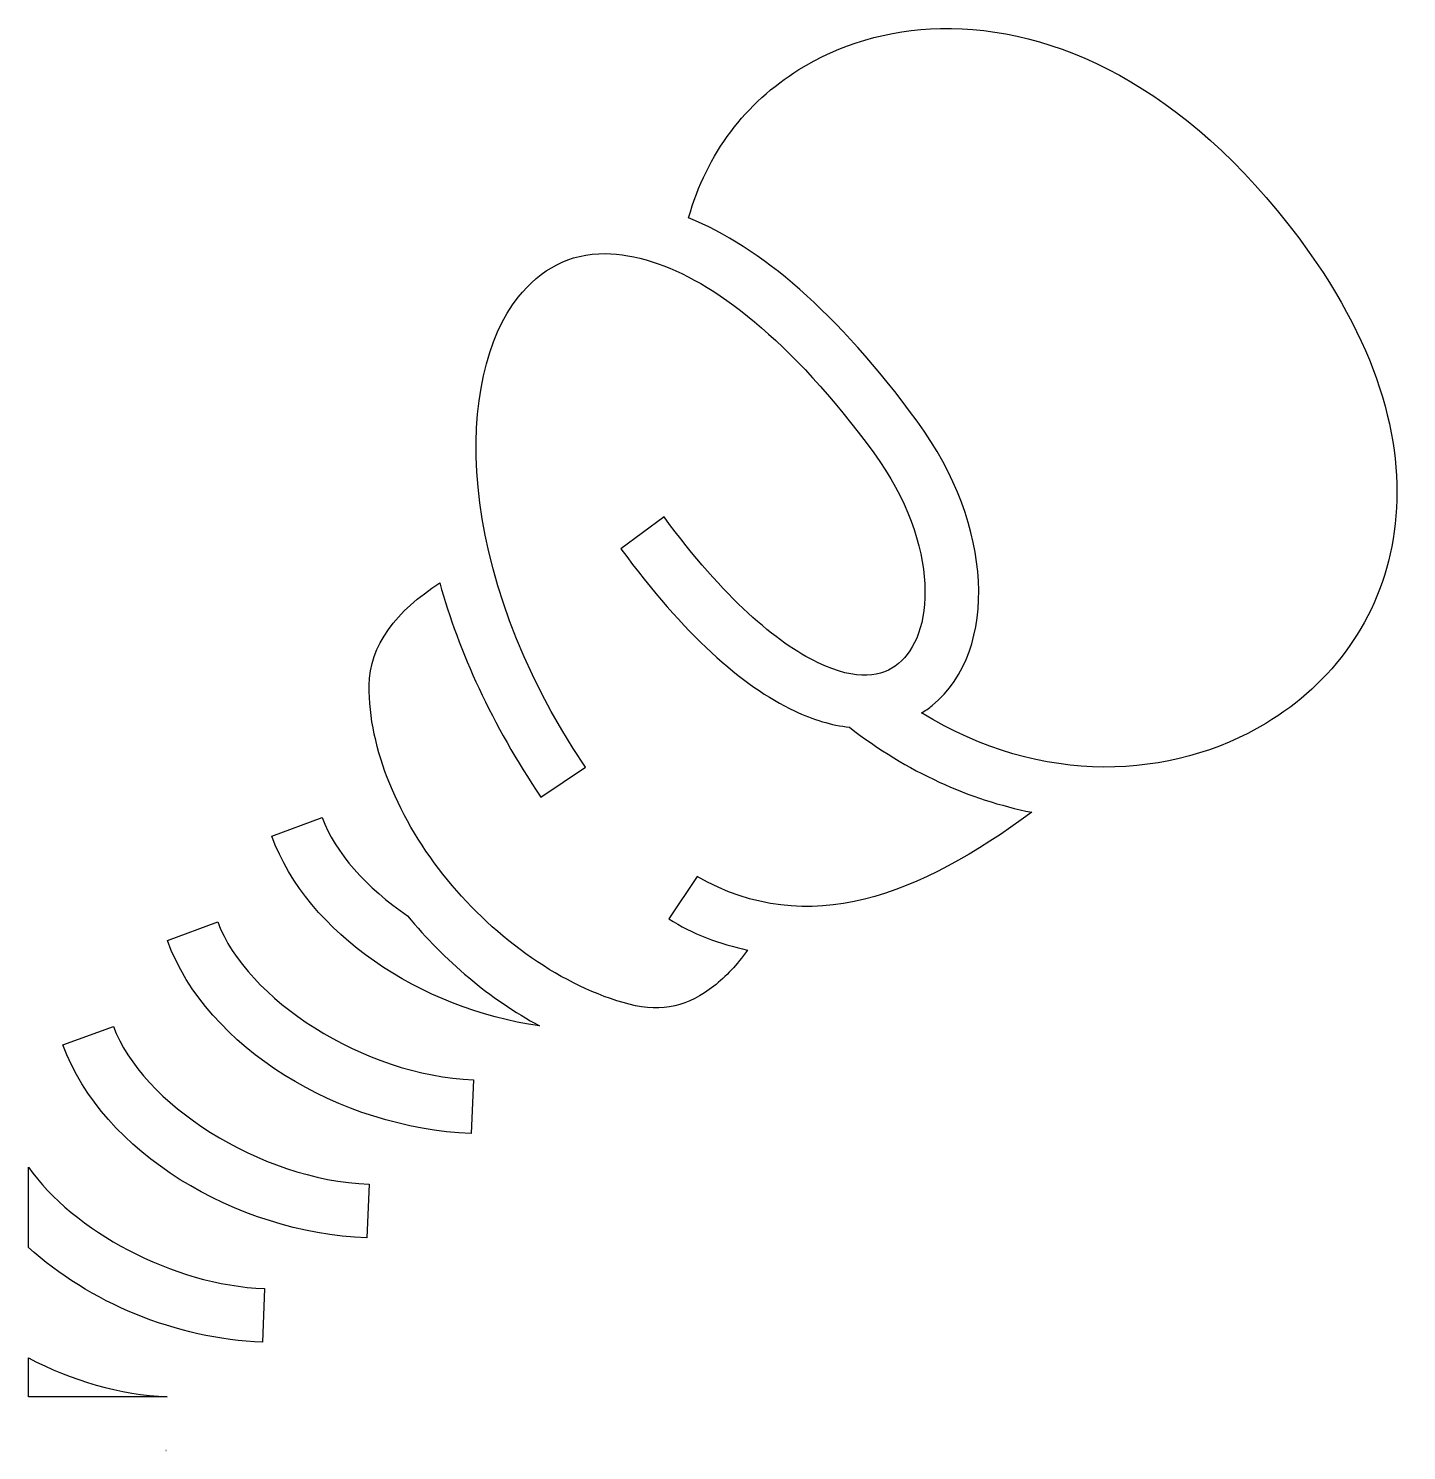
# Model space of a CAD drawing. Header units: centimetres. Extents: x -9.9 to 10.3, y -10.8 to 10.1.
import ezdxf

# ---------------------------------------------------------------- set-up
doc = ezdxf.new("R2010")
doc.units = ezdxf.units.CM
doc.header["$MEASUREMENT"] = 0
doc.layers.add('Layer 1', color=7, linetype='Continuous')

msp = doc.modelspace()

# ---------------------------------------------------------------- linework, layer by layer
at = {"layer": 'Layer 1'}
for points, knots in [([(3.61831, 10.06549), (3.56446, 10.06616), (3.51087, 10.06591), (3.45765, 10.06473), (3.45765, 10.06473), (2.68294, 10.04744), (1.97081, 9.83049), (1.37793, 9.46101), (1.37793, 9.46101), (0.6044, 8.97895), (0.02434, 8.23409), (-0.23963, 7.2854), (-0.23963, 7.2854), (0.81065, 6.86035), (1.94088, 5.90368), (3.11517, 4.2997), (3.11517, 4.2997), (3.68781, 3.51757), (3.97679, 2.692), (4.01453, 1.95212), (4.01453, 1.95212), (4.05227, 1.21224), (3.83869, 0.53388), (3.33773, 0.12844), (3.33773, 0.12844), (3.28755, 0.08771), (3.23454, 0.05085), (3.17947, 0.01741), (3.17947, 0.01741), (4.94749, -1.06993), (6.86023, -0.96131), (8.23372, -0.13701), (8.23372, -0.13701), (9.20687, 0.44702), (9.90627, 1.39002), (10.10336, 2.57131), (10.10336, 2.57131), (10.30041, 3.75256), (9.99836, 5.19268), (8.87231, 6.77714), (8.87231, 6.77714), (7.22194, 9.09933), (5.28706, 10.0433), (3.61831, 10.06548), (3.61831, 10.06548), (3.61831, 10.06548), (3.61831, 10.06549), (3.61831, 10.06549)], [0, 0, 0, 0, 0.07692308, 0.07692308, 0.07692308, 0.07692308, 0.15384615, 0.15384615, 0.15384615, 0.15384615, 0.23076923, 0.23076923, 0.23076923, 0.23076923, 0.30769231, 0.30769231, 0.30769231, 0.30769231, 0.38461538, 0.38461538, 0.38461538, 0.38461538, 0.46153846, 0.46153846, 0.46153846, 0.46153846, 0.53846154, 0.53846154, 0.53846154, 0.53846154, 0.61538462, 0.61538462, 0.61538462, 0.61538462, 0.69230769, 0.69230769, 0.69230769, 0.69230769, 0.76923077, 0.76923077, 0.76923077, 0.76923077, 0.84615385, 0.84615385, 0.84615385, 0.84615385, 1, 1, 1, 1]), ([(-1.45973, 6.75995), (-1.99539, 6.76543), (-2.40876, 6.53321), (-2.74024, 6.12026), (-2.74024, 6.12026), (-3.66266, 4.97118), (-3.71896, 2.13842), (-1.75562, -0.77787), (-1.75562, -0.77787), (-1.75562, -0.77787), (-2.40935, -1.21802), (-2.40935, -1.21802), (-2.40935, -1.21802), (-3.12755, -0.15117), (-3.61451, 0.91745), (-3.89282, 1.92548), (-3.89282, 1.92548), (-4.52745, 1.5162), (-4.92383, 1.01056), (-4.9296, 0.41865), (-4.9296, 0.41865), (-4.93867, -0.50453), (-4.49548, -1.55582), (-3.78103, -2.43216), (-3.78103, -2.43216), (-3.06658, -3.30849), (-2.08934, -4.00178), (-1.11062, -4.26027), (-1.11062, -4.26027), (-0.61671, -4.39078), (-0.23816, -4.27925), (0.13072, -3.99364), (0.13072, -3.99364), (0.30635, -3.85769), (0.47333, -3.67704), (0.62674, -3.46485), (0.62674, -3.46485), (0.21973, -3.37292), (-0.1936, -3.23056), (-0.5298, -3.00425), (-0.5298, -3.00425), (-0.5298, -3.00425), (-0.11381, -2.38607), (-0.11381, -2.38607), (-0.11381, -2.38607), (1.52458, -3.31764), (3.16112, -2.6497), (4.79699, -1.44024), (4.79699, -1.44024), (3.88945, -1.25976), (2.97352, -0.85423), (2.12029, -0.19194), (2.12029, -0.19194), (1.86155, -0.16314), (1.58961, -0.08471), (1.31446, 0.04622), (1.31446, 0.04622), (0.54068, 0.41435), (-0.3088, 1.16801), (-1.23502, 2.42837), (-1.23502, 2.42837), (-1.23502, 2.42837), (-0.59997, 2.895), (-0.59997, 2.895), (-0.59997, 2.895), (0.27746, 1.70101), (1.05985, 1.04003), (1.65306, 0.7578), (1.65306, 0.7578), (2.24624, 0.47553), (2.59931, 0.54443), (2.84199, 0.74081), (2.84199, 0.74081), (3.08462, 0.93731), (3.25629, 1.34908), (3.22757, 1.9119), (3.22757, 1.9119), (3.19881, 2.47467), (2.96967, 3.16429), (2.4793, 3.834), (2.4793, 3.834), (1.2544, 5.50706), (0.11469, 6.36155), (-0.77227, 6.64053), (-0.77227, 6.64053), (-1.02178, 6.71896), (-1.25012, 6.75763), (-1.45969, 6.75987), (-1.45969, 6.75987), (-1.45969, 6.75987), (-1.45973, 6.75995), (-1.45973, 6.75995)], [0, 0, 0, 0, 0.04166667, 0.04166667, 0.04166667, 0.04166667, 0.08333333, 0.08333333, 0.08333333, 0.08333333, 0.125, 0.125, 0.125, 0.125, 0.16666667, 0.16666667, 0.16666667, 0.16666667, 0.20833333, 0.20833333, 0.20833333, 0.20833333, 0.25, 0.25, 0.25, 0.25, 0.29166667, 0.29166667, 0.29166667, 0.29166667, 0.33333333, 0.33333333, 0.33333333, 0.33333333, 0.375, 0.375, 0.375, 0.375, 0.41666667, 0.41666667, 0.41666667, 0.41666667, 0.45833333, 0.45833333, 0.45833333, 0.45833333, 0.5, 0.5, 0.5, 0.5, 0.54166667, 0.54166667, 0.54166667, 0.54166667, 0.58333333, 0.58333333, 0.58333333, 0.58333333, 0.625, 0.625, 0.625, 0.625, 0.66666667, 0.66666667, 0.66666667, 0.66666667, 0.70833333, 0.70833333, 0.70833333, 0.70833333, 0.75, 0.75, 0.75, 0.75, 0.79166667, 0.79166667, 0.79166667, 0.79166667, 0.83333333, 0.83333333, 0.83333333, 0.83333333, 0.875, 0.875, 0.875, 0.875, 0.91666667, 0.91666667, 0.91666667, 0.91666667, 1, 1, 1, 1]), ([(-5.61973, -1.51948), (-5.61973, -1.51948), (-6.35969, -1.79054), (-6.35969, -1.79054), (-6.35969, -1.79054), (-5.83428, -3.22509), (-4.17653, -4.32804), (-2.42786, -4.57637), (-2.42786, -4.57637), (-3.16095, -4.1821), (-3.82459, -3.61671), (-4.36447, -2.9626), (-4.36447, -2.9626), (-4.96705, -2.54843), (-5.43149, -2.03339), (-5.61973, -1.51953), (-5.61973, -1.51953), (-5.61973, -1.51953), (-5.61973, -1.51948), (-5.61973, -1.51948)], [0, 0, 0, 0, 0.16666667, 0.16666667, 0.16666667, 0.16666667, 0.33333333, 0.33333333, 0.33333333, 0.33333333, 0.5, 0.5, 0.5, 0.5, 0.66666667, 0.66666667, 0.66666667, 0.66666667, 1, 1, 1, 1]), ([(-7.15198, -3.0517), (-7.15198, -3.0517), (-7.89203, -3.32284), (-7.89203, -3.32284), (-7.89203, -3.32284), (-7.31365, -4.90169), (-5.36364, -6.07919), (-3.43053, -6.15737), (-3.43053, -6.15737), (-3.43053, -6.15737), (-3.39874, -5.37001), (-3.39874, -5.37001), (-3.39874, -5.37001), (-5.01293, -5.30473), (-6.74068, -4.17463), (-7.15198, -3.0517)], [0, 0, 0, 0, 0.2, 0.2, 0.2, 0.2, 0.4, 0.4, 0.4, 0.4, 0.6, 0.6, 0.6, 0.6, 1, 1, 1, 1]), ([(-8.68437, -4.5845), (-8.68437, -4.5845), (-9.42442, -4.85547), (-9.42442, -4.85547), (-9.42442, -4.85547), (-8.84617, -6.43424), (-6.89616, -7.61157), (-4.96305, -7.68971), (-4.96305, -7.68971), (-4.96305, -7.68971), (-4.93126, -6.90231), (-4.93126, -6.90231), (-4.93126, -6.90231), (-6.54545, -6.83708), (-8.27324, -5.70697), (-8.68438, -4.58442), (-8.68438, -4.58442), (-8.68438, -4.58442), (-8.68437, -4.5845), (-8.68437, -4.5845)], [0, 0, 0, 0, 0.16666667, 0.16666667, 0.16666667, 0.16666667, 0.33333333, 0.33333333, 0.33333333, 0.33333333, 0.5, 0.5, 0.5, 0.5, 0.66666667, 0.66666667, 0.66666667, 0.66666667, 1, 1, 1, 1]), ([(-9.93153, -6.65103), (-9.93153, -6.65103), (-9.93153, -7.83072), (-9.93153, -7.83072), (-9.93153, -7.83072), (-9.03959, -8.63571), (-7.76873, -9.17057), (-6.49552, -9.22209), (-6.49552, -9.22209), (-6.49552, -9.22209), (-6.4636, -8.43469), (-6.4636, -8.43469), (-6.4636, -8.43469), (-7.82166, -8.37975), (-9.27452, -7.58231), (-9.93149, -6.65098), (-9.93149, -6.65098), (-9.93149, -6.65098), (-9.93153, -6.65103), (-9.93153, -6.65103)], [0, 0, 0, 0, 0.16666667, 0.16666667, 0.16666667, 0.16666667, 0.33333333, 0.33333333, 0.33333333, 0.33333333, 0.5, 0.5, 0.5, 0.5, 0.66666667, 0.66666667, 0.66666667, 0.66666667, 1, 1, 1, 1]), ([(-9.93153, -9.45174), (-9.93153, -9.45174), (-9.93153, -10.02295), (-9.93153, -10.02295), (-9.93153, -10.02295), (-9.93153, -10.02295), (-7.89384, -10.02295), (-7.89384, -10.02295), (-7.89384, -10.02295), (-8.58442, -9.99187), (-9.30023, -9.78107), (-9.93152, -9.45178), (-9.93152, -9.45178), (-9.93152, -9.45178), (-9.93153, -9.45174), (-9.93153, -9.45174)], [0, 0, 0, 0, 0.2, 0.2, 0.2, 0.2, 0.4, 0.4, 0.4, 0.4, 0.6, 0.6, 0.6, 0.6, 1, 1, 1, 1]), ([(-7.91379, -10.81107), (-7.91379, -10.81107), (-7.9097, -10.81137), (-7.9097, -10.81137), (-7.9097, -10.81137), (-7.9097, -10.81137), (-7.9097, -10.81112), (-7.9097, -10.81112), (-7.9097, -10.81112), (-7.9097, -10.81112), (-7.91383, -10.81111), (-7.91383, -10.81111), (-7.91383, -10.81111), (-7.91383, -10.81111), (-7.91379, -10.81107), (-7.91379, -10.81107)], [0, 0, 0, 0, 0.2, 0.2, 0.2, 0.2, 0.4, 0.4, 0.4, 0.4, 0.6, 0.6, 0.6, 0.6, 1, 1, 1, 1])]:
    msp.add_open_spline(points, degree=3, knots=knots, dxfattribs=at)

doc.saveas('drawing.dxf')
